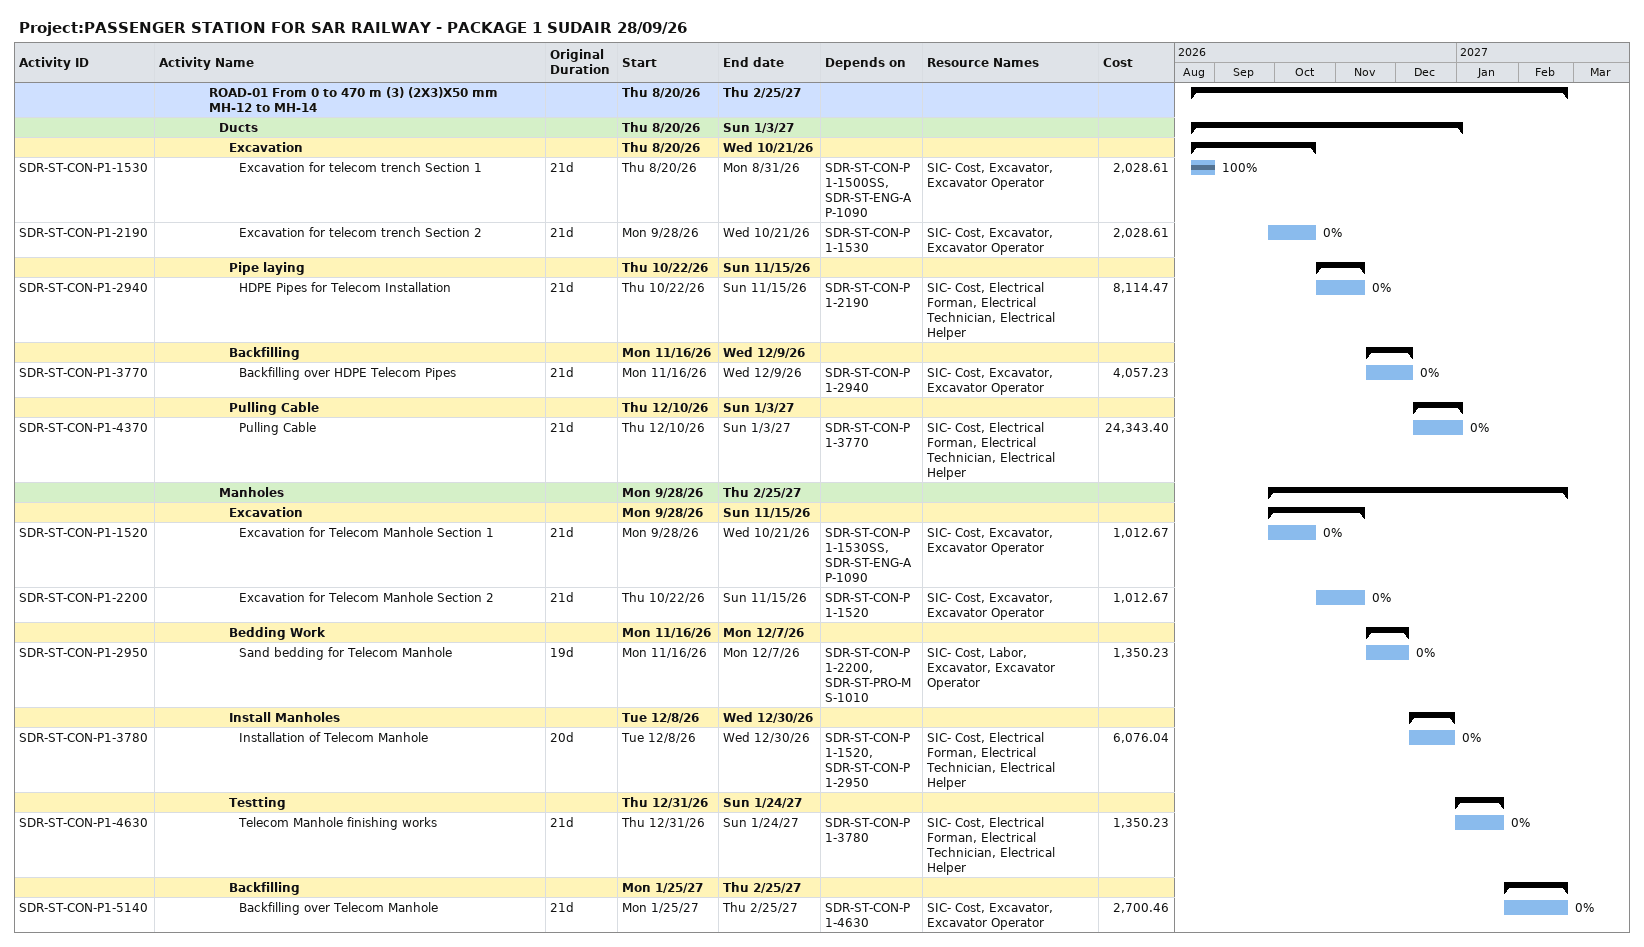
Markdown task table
Project:PASSENGER STATION FOR SAR RAILWAY - PACKAGE 1 SUDAIR 28/09/26

| ID | Level | Task | Original duration | Start | Finish | Predecessors | Resources | % complete | Cost |
|---|---|---|---|---|---|---|---|---|---|
|  | 6 | **ROAD-01 From 0 to 470 m (3) (2X3)X50 mm MH-12 to MH-14** |  | 2026-08-20 | 2027-02-25 |  |  |  |  |
|  | 7 | **Ducts** |  | 2026-08-20 | 2027-01-03 |  |  |  |  |
|  | 8 | **Excavation** |  | 2026-08-20 | 2026-10-21 |  |  |  |  |
| SDR-ST-CON-P1-1530 | 9 | Excavation for telecom trench Section 1 | 21d | 2026-08-20 | 2026-08-31 | SDR-ST-CON-P1-1500SS, SDR-ST-ENG-AP-1090 | SIC- Cost, Excavator, Excavator Operator | 100 | 2028.61 |
| SDR-ST-CON-P1-2190 | 9 | Excavation for telecom trench Section 2 | 21d | 2026-09-28 | 2026-10-21 | SDR-ST-CON-P1-1530 | SIC- Cost, Excavator, Excavator Operator | 0 | 2028.61 |
|  | 8 | **Pipe laying** |  | 2026-10-22 | 2026-11-15 |  |  |  |  |
| SDR-ST-CON-P1-2940 | 9 | HDPE Pipes for Telecom Installation | 21d | 2026-10-22 | 2026-11-15 | SDR-ST-CON-P1-2190 | SIC- Cost, Electrical Forman, Electrical Technician, Electrical Helper | 0 | 8114.47 |
|  | 8 | **Backfilling** |  | 2026-11-16 | 2026-12-09 |  |  |  |  |
| SDR-ST-CON-P1-3770 | 9 | Backfilling over HDPE Telecom Pipes | 21d | 2026-11-16 | 2026-12-09 | SDR-ST-CON-P1-2940 | SIC- Cost, Excavator, Excavator Operator | 0 | 4057.23 |
|  | 8 | **Pulling Cable** |  | 2026-12-10 | 2027-01-03 |  |  |  |  |
| SDR-ST-CON-P1-4370 | 9 | Pulling Cable | 21d | 2026-12-10 | 2027-01-03 | SDR-ST-CON-P1-3770 | SIC- Cost, Electrical Forman, Electrical Technician, Electrical Helper | 0 | 24343.40 |
|  | 7 | **Manholes** |  | 2026-09-28 | 2027-02-25 |  |  |  |  |
|  | 8 | **Excavation** |  | 2026-09-28 | 2026-11-15 |  |  |  |  |
| SDR-ST-CON-P1-1520 | 9 | Excavation for Telecom Manhole Section 1 | 21d | 2026-09-28 | 2026-10-21 | SDR-ST-CON-P1-1530SS, SDR-ST-ENG-AP-1090 | SIC- Cost, Excavator, Excavator Operator | 0 | 1012.67 |
| SDR-ST-CON-P1-2200 | 9 | Excavation for Telecom Manhole Section 2 | 21d | 2026-10-22 | 2026-11-15 | SDR-ST-CON-P1-1520 | SIC- Cost, Excavator, Excavator Operator | 0 | 1012.67 |
|  | 8 | **Bedding Work** |  | 2026-11-16 | 2026-12-07 |  |  |  |  |
| SDR-ST-CON-P1-2950 | 9 | Sand bedding for Telecom Manhole | 19d | 2026-11-16 | 2026-12-07 | SDR-ST-CON-P1-2200, SDR-ST-PRO-MS-1010 | SIC- Cost, Labor, Excavator, Excavator Operator | 0 | 1350.23 |
|  | 8 | **Install Manholes** |  | 2026-12-08 | 2026-12-30 |  |  |  |  |
| SDR-ST-CON-P1-3780 | 9 | Installation of Telecom Manhole | 20d | 2026-12-08 | 2026-12-30 | SDR-ST-CON-P1-1520, SDR-ST-CON-P1-2950 | SIC- Cost, Electrical Forman, Electrical Technician, Electrical Helper | 0 | 6076.04 |
|  | 8 | **Testting** |  | 2026-12-31 | 2027-01-24 |  |  |  |  |
| SDR-ST-CON-P1-4630 | 9 | Telecom Manhole finishing works | 21d | 2026-12-31 | 2027-01-24 | SDR-ST-CON-P1-3780 | SIC- Cost, Electrical Forman, Electrical Technician, Electrical Helper | 0 | 1350.23 |
|  | 8 | **Backfilling** |  | 2027-01-25 | 2027-02-25 |  |  |  |  |
| SDR-ST-CON-P1-5140 | 9 | Backfilling over Telecom Manhole | 21d | 2027-01-25 | 2027-02-25 | SDR-ST-CON-P1-4630 | SIC- Cost, Excavator, Excavator Operator | 0 | 2700.46 |
